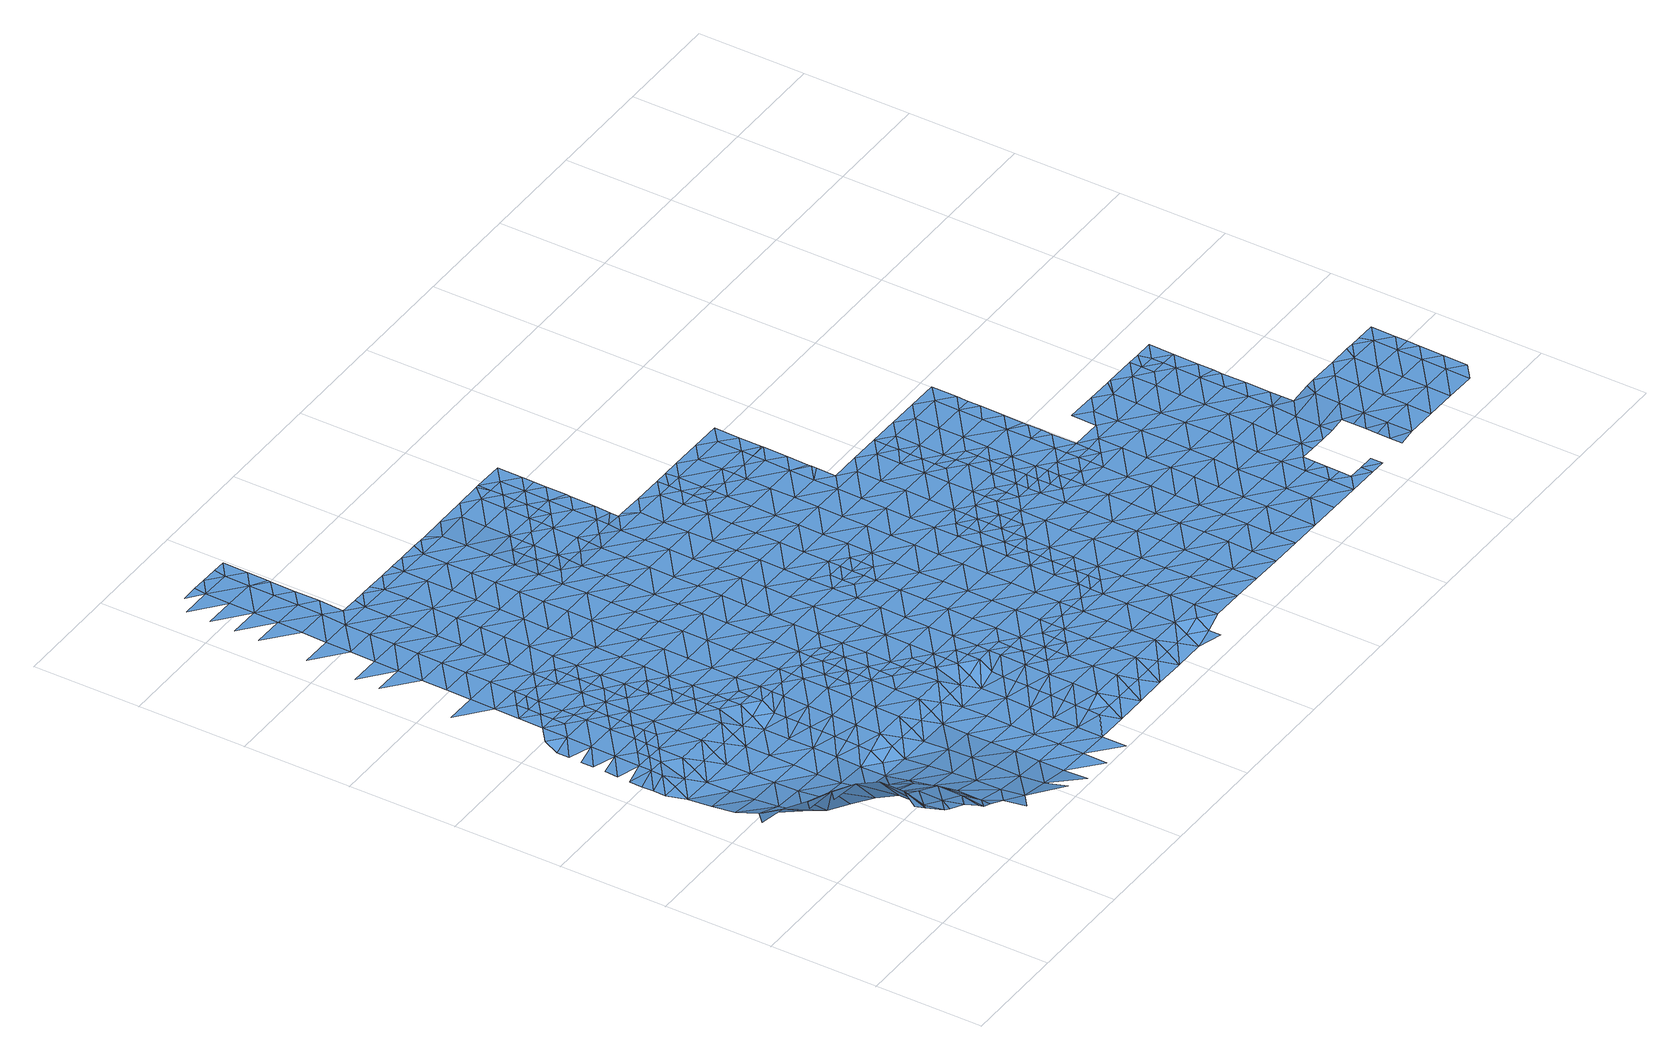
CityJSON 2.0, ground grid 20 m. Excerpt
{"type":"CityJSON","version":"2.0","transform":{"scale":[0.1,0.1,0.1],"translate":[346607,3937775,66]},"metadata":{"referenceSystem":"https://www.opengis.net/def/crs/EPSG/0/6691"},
"CityObjects":{
"waterbody1":{"type":"WaterBody","attributes":{"name":"8","class":"1140","function":"1","WaterBodyRiverFloodingRiskAttribute.description":"4","WaterBodyRiverFloodingRiskAttribute.rankOrg":"1","WaterBodyRiverFloodingRiskAttribute.adminType":"2","WaterBodyRiverFloodingRiskAttribute.scale":"L1"},"geometry":[{"type":"MultiSurface","lod":"1","boundaries":[[[0,1,2]],[[3,4,2]],[[1,3,2]],[[5,6,7]],[[4,8,7]],[[9,10,5]],[[11,5,7]],[[8,4,3]],[[3,1,12]],[[11,7,8]],[[13,9,5]],[[11,14,5]],[[15,16,17]],[[13,17,9]],[[18,19,12]],[[3,12,19]],[[20,11,8]],[[5,14,13]],[[17,21,15]],[[8,3,22]],[[3,19,22]],[[15,23,24]],[[11,25,14]],[[17,13,21]],[[20,8,22]],[[19,18,26]],[[24,27,28]],[[15,21,23]],[[29,30,31]],[[11,20,25]],[[28,32,31]],[[13,14,33]],[[24,23,27]],[[31,34,29]],[[35,20,22]],[[19,26,36]],[[33,14,25]],[[22,19,35]],[[37,36,26]],[[21,13,38]],[[28,27,32]],[[32,39,31]],[[35,19,36]],[[20,40,25]],[[13,33,38]],[[35,40,20]],[[23,21,41]],[[34,31,39]],[[23,42,27]],[[25,43,33]],[[21,38,41]],[[27,42,32]],[[36,37,44]],[[45,34,39]],[[46,35,36]],[[23,41,42]],[[32,47,39]],[[25,40,43]],[[36,44,46]],[[38,33,48]],[[45,39,49]],[[46,50,35]],[[35,51,40]],[[33,43,48]],[[52,49,39]],[[32,42,47]],[[44,53,46]],[[41,38,54]],[[38,48,54]],[[53,55,46]],[[39,47,52]],[[42,41,56]],[[35,50,51]],[[43,40,57]],[[43,58,48]],[[41,54,56]],[[59,49,52]],[[55,60,46]],[[46,60,50]],[[47,42,61]],[[40,51,57]],[[48,62,54]],[[55,63,64]],[[42,56,61]],[[52,65,59]],[[66,51,50]],[[43,57,58]],[[60,66,50]],[[60,55,64]],[[47,61,67]],[[52,47,68]],[[69,57,51]],[[68,47,67]],[[48,58,62]],[[56,54,70]],[[65,52,68]],[[71,58,57]],[[69,51,66]],[[54,62,70]],[[61,72,67]],[[61,56,72]],[[73,65,68]],[[58,74,62]],[[60,75,66]],[[71,57,69]],[[64,76,77]],[[60,64,75]],[[56,70,72]],[[71,78,58]],[[75,64,77]],[[79,80,62]],[[62,80,70]],[[58,78,74]],[[79,62,74]],[[81,82,67]],[[73,68,83]],[[67,72,81]],[[68,67,82]],[[80,84,70]],[[84,85,70]],[[86,71,69]],[[68,82,83]],[[72,70,85]],[[66,75,87]],[[69,66,88]],[[89,74,78]],[[88,66,87]],[[86,78,71]],[[90,91,72]],[[72,85,90]],[[81,72,91]],[[92,83,82]],[[93,82,81]],[[94,93,81]],[[89,78,95]],[[94,81,91]],[[69,88,86]],[[77,96,97]],[[75,77,98]],[[99,92,82]],[[98,77,97]],[[93,99,82]],[[78,100,95]],[[100,78,86]],[[87,75,101]],[[92,99,102]],[[101,75,98]],[[88,87,101]],[[103,86,88]],[[104,95,100]],[[105,88,101]],[[106,100,86]],[[100,107,104]],[[98,97,108]],[[109,101,98]],[[103,88,105]],[[103,106,86]],[[97,110,108]],[[109,98,108]],[[107,100,106]],[[105,101,111]],[[112,103,105]],[[111,101,109]],[[113,107,106]],[[114,109,108]],[[115,106,103]],[[112,105,111]],[[112,115,103]],[[106,116,113]],[[109,117,111]],[[108,118,114]],[[114,117,109]],[[119,116,106]],[[115,119,106]],[[117,120,111]],[[111,121,112]],[[122,115,112]],[[123,116,119]],[[121,111,120]],[[121,122,112]],[[122,119,115]],[[117,114,124]],[[125,126,117]],[[117,124,125]],[[120,117,126]],[[123,119,127]],[[124,114,128]],[[122,129,119]],[[130,131,120]],[[120,131,121]],[[130,120,126]],[[119,129,127]],[[132,124,128]],[[133,134,121]],[[121,134,122]],[[133,121,131]],[[135,132,128]],[[136,127,129]],[[137,129,122]],[[138,137,122]],[[138,122,134]],[[139,136,129]],[[140,139,129]],[[140,129,137]],[[135,128,141]],[[142,135,141]],[[142,141,143]],[[144,143,141]],[[145,143,144]],[[146,145,144]],[[146,144,147]],[[148,146,147]],[[149,148,147]],[[149,147,150]],[[151,149,150]],[[152,151,150]],[[150,153,152]],[[152,154,151]]]}]},
"waterbody2":{"type":"WaterBody","attributes":{"name":"8","class":"1140","function":"1","WaterBodyRiverFloodingRiskAttribute.description":"4","WaterBodyRiverFloodingRiskAttribute.rankOrg":"2","WaterBodyRiverFloodingRiskAttribute.adminType":"2","WaterBodyRiverFloodingRiskAttribute.scale":"L1"},"geometry":[{"type":"MultiSurface","lod":"1","boundaries":[[[155,156,157]],[[155,157,158]],[[159,160,158]],[[161,160,159]],[[157,162,158]],[[163,159,158]],[[164,165,166]],[[162,157,167]],[[162,163,158]],[[165,159,166]],[[168,169,166]],[[170,169,168]],[[171,170,168]],[[172,159,163]],[[171,168,173]],[[172,174,159]],[[175,168,166]],[[176,172,163]],[[166,159,174]],[[173,168,177]],[[178,179,173]],[[173,179,180]],[[176,181,172]],[[173,177,178]],[[166,174,175]],[[182,181,176]],[[177,168,175]],[[183,184,185]],[[186,174,172]],[[187,185,180]],[[181,186,172]],[[188,187,180]],[[180,179,188]],[[189,177,175]],[[190,175,174]],[[191,190,174]],[[191,174,186]],[[192,189,175]],[[193,185,187]],[[190,192,175]],[[185,194,183]],[[192,195,189]],[[196,193,187]],[[197,198,199]],[[183,200,201]],[[194,185,193]],[[202,199,201]],[[203,197,204]],[[196,205,193]],[[200,183,194]],[[202,201,200]],[[205,206,193]],[[207,204,197]],[[197,199,208]],[[209,210,211]],[[194,193,206]],[[208,199,202]],[[194,212,200]],[[213,210,204]],[[205,214,206]],[[215,216,217]],[[200,218,202]],[[197,208,207]],[[219,217,216]],[[194,206,212]],[[220,221,222]],[[223,219,216]],[[224,225,226]],[[214,227,206]],[[216,228,223]],[[202,229,208]],[[204,207,213]],[[230,223,228]],[[200,212,218]],[[231,221,232]],[[233,234,226]],[[211,210,235]],[[236,230,228]],[[215,237,216]],[[221,220,232]],[[238,207,208]],[[239,240,241]],[[235,210,213]],[[242,212,206]],[[243,227,244]],[[239,231,232]],[[241,231,239]],[[245,206,227]],[[243,236,228]],[[244,236,243]],[[225,246,226]],[[202,218,229]],[[247,248,233]],[[220,249,232]],[[225,211,246]],[[237,250,216]],[[245,242,206]],[[216,250,228]],[[246,211,235]],[[251,252,237]],[[238,208,229]],[[252,240,239]],[[251,240,252]],[[212,253,218]],[[245,227,243]],[[238,254,207]],[[255,256,247]],[[249,257,232]],[[232,257,239]],[[252,250,237]],[[213,207,254]],[[258,102,259]],[[260,229,218]],[[233,226,261]],[[213,262,235]],[[259,102,263]],[[249,258,259]],[[264,252,239]],[[226,246,261]],[[243,228,265]],[[233,266,247]],[[267,245,243]],[[259,257,249]],[[253,212,242]],[[265,228,250]],[[268,255,269]],[[257,264,239]],[[270,266,233]],[[262,213,254]],[[246,235,271]],[[272,271,235]],[[263,273,259]],[[247,266,255]],[[262,272,235]],[[233,261,270]],[[260,218,253]],[[260,274,229]],[[246,275,261]],[[245,276,242]],[[252,277,250]],[[278,254,238]],[[275,246,271]],[[243,265,267]],[[267,276,245]],[[238,229,274]],[[269,255,279]],[[273,280,259]],[[281,277,252]],[[259,280,257]],[[282,270,261]],[[275,282,261]],[[278,262,254]],[[252,264,281]],[[242,283,253]],[[284,255,266]],[[279,255,284]],[[265,250,277]],[[257,285,264]],[[282,286,270]],[[278,238,274]],[[271,272,287]],[[265,288,267]],[[262,289,272]],[[242,276,290]],[[266,270,286]],[[273,291,280]],[[283,242,290]],[[292,279,284]],[[293,284,266]],[[260,253,283]],[[288,265,277]],[[294,293,266]],[[257,280,285]],[[285,295,264]],[[294,266,286]],[[289,262,278]],[[287,272,296]],[[297,296,272]],[[291,298,280]],[[289,297,272]],[[299,300,267]],[[301,302,303]],[[274,260,304]],[[299,267,288]],[[293,305,284]],[[303,306,301]],[[281,264,307]],[[304,260,283]],[[276,267,300]],[[301,306,308]],[[292,284,305]],[[307,264,295]],[[298,309,280]],[[307,310,281]],[[311,302,301]],[[277,310,288]],[[278,274,312]],[[277,281,310]],[[312,274,304]],[[290,276,313]],[[308,314,301]],[[315,296,297]],[[285,280,309]],[[316,299,288]],[[285,317,295]],[[276,300,313]],[[318,278,312]],[[283,290,319]],[[320,321,322]],[[323,315,297]],[[298,324,309]],[[289,278,325]],[[311,301,326]],[[327,307,295]],[[317,285,309]],[[301,314,326]],[[322,328,314]],[[316,288,310]],[[297,289,325]],[[290,313,319]],[[278,318,325]],[[304,283,329]],[[330,323,297]],[[324,331,309]],[[322,321,328]],[[332,326,314]],[[325,330,297]],[[300,299,333]],[[327,295,317]],[[333,299,316]],[[334,313,300]],[[283,319,329]],[[333,335,300]],[[314,328,332]],[[321,336,328]],[[312,304,337]],[[312,338,318]],[[331,339,309]],[[332,340,326]],[[310,341,316]],[[309,342,317]],[[343,326,340]],[[313,334,319]],[[307,327,344]],[[310,307,341]],[[304,329,337]],[[330,345,323]],[[331,343,340]],[[336,346,328]],[[318,347,325]],[[341,307,344]],[[348,349,350]],[[340,339,331]],[[317,342,327]],[[328,351,332]],[[352,350,349]],[[300,335,334]],[[319,353,329]],[[336,352,349]],[[312,337,338]],[[349,346,336]],[[332,351,340]],[[333,316,354]],[[355,335,333]],[[309,339,342]],[[327,356,344]],[[354,316,341]],[[347,318,338]],[[330,325,347]],[[345,330,357]],[[348,358,349]],[[319,334,353]],[[351,328,346]],[[353,359,329]],[[360,357,330]],[[340,361,339]],[[362,341,344]],[[337,329,359]],[[351,361,340]],[[355,333,354]],[[327,342,356]],[[356,363,344]],[[337,364,338]],[[330,347,360]],[[365,139,366]],[[334,335,367]],[[365,368,358]],[[369,349,358]],[[341,362,354]],[[361,370,339]],[[339,371,342]],[[334,372,353]],[[364,337,359]],[[338,373,347]],[[335,355,367]],[[369,374,349]],[[360,375,357]],[[365,366,368]],[[370,371,339]],[[353,376,359]],[[346,349,374]],[[344,363,362]],[[369,358,368]],[[354,377,355]],[[366,378,368]],[[347,379,360]],[[334,367,372]],[[372,380,353]],[[351,346,374]],[[338,364,373]],[[373,379,347]],[[356,342,371]],[[381,382,383]],[[384,375,360]],[[385,386,359]],[[383,387,381]],[[353,380,376]],[[385,359,376]],[[374,388,351]],[[377,354,362]],[[389,367,355]],[[381,387,390]],[[356,391,363]],[[364,359,386]],[[392,369,368]],[[388,393,351]],[[393,370,361]],[[379,394,360]],[[395,373,364]],[[396,391,356]],[[397,389,355]],[[392,368,378]],[[396,356,371]],[[398,395,364]],[[399,382,381]],[[400,382,399]],[[401,362,363]],[[361,351,393]],[[397,355,377]],[[364,386,398]],[[360,394,384]],[[378,400,399]],[[390,402,381]],[[403,376,380]],[[404,371,370]],[[372,367,389]],[[405,399,381]],[[392,378,399]],[[362,401,377]],[[393,404,370]],[[406,379,373]],[[407,405,381]],[[372,408,380]],[[384,394,409]],[[381,402,407]],[[410,411,369]],[[406,373,395]],[[380,412,403]],[[374,411,388]],[[369,392,410]],[[374,369,411]],[[363,391,401]],[[377,413,397]],[[372,389,408]],[[414,406,395]],[[406,415,379]],[[396,371,416]],[[379,417,394]],[[418,399,405]],[[399,419,392]],[[396,420,391]],[[380,421,412]],[[409,394,422]],[[388,423,393]],[[424,389,397]],[[371,404,416]],[[415,417,379]],[[416,420,396]],[[421,380,408]],[[377,401,413]],[[413,425,397]],[[419,410,392]],[[417,422,394]],[[423,404,393]],[[426,388,411]],[[424,408,389]],[[427,401,391]],[[414,428,406]],[[429,416,404]],[[405,430,418]],[[419,399,418]],[[431,411,410]],[[432,412,421]],[[388,426,423]],[[419,431,410]],[[433,391,420]],[[434,429,404]],[[401,427,413]],[[397,425,424]],[[428,435,406]],[[430,436,418]],[[437,438,416]],[[416,438,420]],[[406,439,415]],[[437,416,429]],[[427,391,433]],[[440,425,413]],[[421,408,441]],[[431,442,411]],[[404,423,434]],[[432,421,443]],[[441,408,424]],[[427,440,413]],[[444,417,415]],[[441,445,421]],[[426,411,442]],[[446,423,426]],[[447,433,420]],[[438,447,420]],[[422,417,448]],[[428,449,435]],[[439,406,435]],[[450,429,434]],[[451,424,425]],[[440,452,425]],[[443,421,445]],[[419,418,453]],[[418,436,453]],[[419,454,431]],[[455,453,436]],[[446,426,442]],[[423,456,434]],[[452,451,425]],[[457,427,433]],[[449,458,435]],[[444,415,439]],[[417,444,448]],[[434,459,450]],[[460,442,431]],[[461,443,445]],[[454,419,453]],[[438,462,447]],[[458,463,435]],[[464,457,433]],[[457,440,427]],[[441,424,451]],[[454,460,431]],[[463,465,435]],[[466,459,434]],[[423,446,456]],[[441,467,445]],[[433,447,464]],[[455,468,453]],[[439,435,465]],[[469,461,445]],[[470,447,462]],[[442,471,446]],[[472,473,439]],[[440,474,452]],[[434,456,466]],[[472,439,465]],[[457,474,440]],[[475,469,445]],[[476,454,453]],[[444,439,473]],[[441,451,467]],[[467,475,445]],[[448,444,477]],[[478,479,459]],[[480,464,447]],[[481,442,460]],[[446,471,456]],[[473,482,444]],[[470,480,447]],[[476,453,468]],[[466,478,459]],[[482,477,444]],[[483,451,452]],[[479,478,470]],[[474,484,452]],[[471,442,481]],[[485,460,454]],[[484,483,452]],[[483,467,451]],[[478,480,470]],[[469,475,486]],[[471,487,456]],[[488,477,482]],[[456,489,466]],[[476,468,490]],[[491,485,454]],[[485,481,460]],[[491,454,476]],[[492,493,464]],[[493,474,457]],[[466,489,478]],[[464,480,492]],[[457,464,493]],[[490,494,476]],[[486,475,495]],[[496,484,474]],[[456,487,489]],[[481,497,471]],[[498,467,483]],[[494,490,499]],[[494,500,476]],[[475,467,501]],[[491,476,500]],[[502,481,485]],[[503,483,484]],[[496,474,493]],[[504,485,491]],[[478,489,505]],[[480,478,506]],[[467,498,501]],[[507,504,491]],[[496,503,484]],[[495,475,501]],[[507,491,500]],[[497,481,502]],[[487,471,497]],[[506,478,505]],[[492,480,506]],[[508,493,492]],[[509,502,485]],[[498,483,510]],[[511,509,485]],[[503,512,483]],[[511,485,504]],[[513,501,498]],[[514,508,492]],[[508,496,493]],[[515,513,498]],[[489,516,505]],[[515,498,510]],[[514,492,506]],[[517,495,501]],[[487,497,518]],[[489,487,516]],[[519,497,502]],[[510,483,512]],[[520,519,502]],[[520,502,509]],[[516,487,518]],[[521,517,501]],[[522,506,505]],[[521,501,513]],[[523,510,512]],[[524,497,519]],[[525,522,505]],[[522,514,506]],[[518,497,524]],[[526,512,503]],[[525,505,516]],[[496,508,527]],[[503,496,526]],[[528,523,512]],[[529,530,518]],[[529,518,524]],[[526,496,527]],[[516,518,530]],[[514,531,508]],[[524,519,532]],[[532,519,533]],[[534,525,516]],[[535,524,532]],[[508,531,527]],[[514,522,536]],[[528,512,537]],[[512,526,537]],[[533,538,532]],[[516,530,534]],[[539,534,530]],[[514,536,531]],[[540,526,527]],[[534,541,525]],[[532,542,535]],[[525,543,522]],[[544,528,537]],[[545,542,532]],[[532,538,545]],[[546,540,527]],[[546,527,531]],[[526,540,537]],[[547,544,537]],[[539,548,534]],[[536,522,543]],[[525,541,543]],[[543,549,536]],[[540,550,537]],[[548,551,534]],[[549,552,536]],[[546,531,553]],[[531,536,552]],[[547,537,550]],[[546,554,540]],[[555,554,546]],[[531,552,553]],[[556,543,541]],[[546,553,555]],[[541,534,557]],[[558,547,550]],[[548,559,551]],[[560,561,540]],[[557,556,541]],[[556,549,543]],[[540,561,550]],[[560,540,554]],[[534,551,557]],[[562,558,550]],[[552,563,553]],[[559,564,551]],[[561,562,550]],[[556,565,549]],[[564,566,551]],[[567,568,569]],[[552,549,570]],[[564,567,569]],[[568,571,569]],[[569,566,564]],[[556,557,572]],[[549,565,570]],[[557,551,573]],[[563,552,570]],[[572,574,556]],[[574,575,556]],[[551,566,573]],[[565,556,575]],[[572,557,573]],[[569,571,576]],[[575,577,565]],[[576,571,578]],[[576,579,569]],[[577,580,565]],[[565,580,570]],[[566,569,579]],[[581,572,573]],[[563,570,582]],[[583,584,566]],[[585,582,570]],[[566,579,583]],[[585,570,580]],[[573,566,584]],[[586,581,573]],[[586,573,584]],[[581,586,587]]]}]},
"waterbody3":{"type":"WaterBody","attributes":{"name":"8","class":"1140","function":"1","WaterBodyRiverFloodingRiskAttribute.description":"4","WaterBodyRiverFloodingRiskAttribute.rankOrg":"3","WaterBodyRiverFloodingRiskAttribute.adminType":"2","WaterBodyRiverFloodingRiskAttribute.scale":"L1"},"geometry":[{"type":"MultiSurface","lod":"1","boundaries":[[[34,167,588]],[[167,157,588]],[[30,29,588]],[[589,30,588]],[[221,231,590]],[[223,230,591]],[[244,592,236]],[[593,591,594]],[[594,205,196]],[[227,214,592]],[[196,188,594]],[[196,187,188]],[[188,179,594]],[[179,593,594]],[[178,593,179]],[[195,591,593]],[[195,192,595]],[[596,190,191]],[[597,217,596]],[[595,591,195]],[[591,595,223]],[[219,223,595]],[[251,597,240]],[[241,598,231]],[[590,598,599]],[[599,186,181]],[[176,163,162]],[[157,589,588]],[[258,600,102]],[[258,220,600]],[[258,249,220]],[[598,590,231]],[[222,221,590]],[[222,590,601]],[[601,590,602]],[[590,599,602]],[[602,599,182]],[[181,182,599]],[[603,182,176]],[[176,162,603]],[[162,167,603]],[[604,603,167]],[[600,92,102]],[[220,222,600]],[[604,605,603]],[[600,222,83]],[[601,83,222]],[[602,605,601]],[[602,182,603]],[[604,167,34]],[[602,603,605]],[[59,605,49]],[[604,34,45]],[[73,83,601]],[[59,65,605]],[[65,601,605]],[[601,65,73]],[[604,49,605]],[[45,49,604]],[[29,34,588]],[[230,236,591]],[[592,591,236]],[[591,592,594]],[[594,592,205]],[[214,205,592]],[[244,227,592]],[[83,92,600]],[[178,177,189]],[[178,189,593]],[[189,195,593]],[[192,190,595]],[[596,595,190]],[[217,595,596]],[[217,219,595]],[[215,217,597]],[[156,589,157]],[[191,186,596]],[[596,186,599]],[[598,596,599]],[[598,597,596]],[[240,597,598]],[[241,240,598]],[[251,237,597]],[[597,237,215]]]}]},
"waterbody4":{"type":"WaterBody","attributes":{"name":"8","class":"1140","function":"1","WaterBodyRiverFloodingRiskAttribute.description":"4","WaterBodyRiverFloodingRiskAttribute.rankOrg":"3","WaterBodyRiverFloodingRiskAttribute.adminType":"2","WaterBodyRiverFloodingRiskAttribute.scale":"L1"},"geometry":[{"type":"MultiSurface","lod":"1","boundaries":[[[606,302,298]],[[311,326,607]],[[607,326,343]],[[343,324,607]],[[343,331,324]],[[324,298,607]],[[291,273,606]],[[608,606,273]],[[608,609,606]],[[609,608,93]],[[99,93,608]],[[99,263,102]],[[303,302,610]],[[611,358,348]],[[612,127,350]],[[610,613,306]],[[365,611,139]],[[610,306,303]],[[606,610,302]],[[94,91,609]],[[609,91,614]],[[609,614,610]],[[610,614,613]],[[90,85,614]],[[85,615,614]],[[84,80,615]],[[79,616,80]],[[79,89,616]],[[74,89,79]],[[104,107,617]],[[611,136,139]],[[306,613,618]],[[611,350,127]],[[348,350,611]],[[85,84,615]],[[107,619,617]],[[619,620,617]],[[616,617,620]],[[616,95,617]],[[615,616,620]],[[613,615,620]],[[613,620,618]],[[618,620,621]],[[621,320,618]],[[365,358,611]],[[127,136,611]],[[619,107,113]],[[620,619,621]],[[621,622,320]],[[618,320,322]],[[308,306,618]],[[311,607,302]],[[302,607,298]],[[606,298,291]],[[608,273,263]],[[322,314,618]],[[609,93,94]],[[263,99,608]],[[123,612,116]],[[91,90,614]],[[321,320,622]],[[352,336,321]],[[352,321,622]],[[350,352,622]],[[350,622,612]],[[610,606,609]],[[619,612,621]],[[123,127,612]],[[116,612,619]],[[113,116,619]],[[618,314,308]],[[613,614,615]],[[616,615,80]],[[89,95,616]],[[95,104,617]],[[621,612,622]]]}]},
"waterbody5":{"type":"WaterBody","attributes":{"name":"8","class":"1140","function":"1","WaterBodyRiverFloodingRiskAttribute.description":"4","WaterBodyRiverFloodingRiskAttribute.rankOrg":"3","WaterBodyRiverFloodingRiskAttribute.adminType":"2","WaterBodyRiverFloodingRiskAttribute.scale":"L1"},"geometry":[{"type":"MultiSurface","lod":"1","boundaries":[[[124,132,125]],[[126,125,623]],[[125,132,623]],[[130,624,131]],[[624,126,623]],[[130,126,624]],[[132,135,623]],[[133,625,134]],[[625,131,624]],[[133,131,625]],[[626,624,623]],[[627,623,135]],[[628,137,138]],[[628,134,625]],[[138,134,628]],[[627,626,623]],[[629,137,628]],[[140,137,629]],[[140,366,139]],[[627,135,142]],[[625,624,626]],[[628,625,387]],[[366,140,629]],[[382,629,628]],[[142,143,627]],[[383,382,628]],[[383,628,387]],[[387,625,630]],[[400,366,629]],[[625,626,630]],[[631,626,627]],[[400,629,382]],[[390,387,630]],[[378,366,400]],[[627,143,631]],[[626,632,630]],[[145,631,143]],[[390,630,402]],[[626,631,632]],[[145,146,631]],[[402,630,633]],[[630,632,633]],[[634,631,146]],[[407,635,405]],[[635,402,633]],[[407,402,635]],[[632,631,634]],[[636,633,632]],[[430,405,635]],[[634,146,148]],[[637,635,633]],[[636,632,634]],[[148,149,634]],[[430,635,436]],[[638,436,635]],[[633,636,637]],[[638,635,637]],[[639,634,149]],[[636,634,639]],[[455,436,638]],[[639,149,151]],[[640,638,637]],[[636,639,641]],[[637,636,640]],[[468,455,638]],[[151,154,639]],[[636,641,640]],[[154,642,639]],[[643,154,152]],[[468,638,644]],[[639,645,641]],[[638,640,644]],[[642,645,639]],[[643,642,154]],[[641,645,640]],[[490,468,644]],[[499,490,644]],[[646,642,643]],[[644,640,647]],[[640,645,647]],[[644,648,499]],[[644,647,648]],[[645,642,649]],[[645,650,647]],[[642,646,649]],[[649,650,645]],[[494,499,651]],[[499,648,651]],[[500,494,651]],[[652,504,507]],[[652,500,651]],[[507,500,652]],[[653,649,646]],[[648,647,654]],[[648,655,651]],[[647,650,654]],[[656,509,511]],[[656,504,652]],[[511,504,656]],[[653,657,649]],[[648,654,655]],[[651,658,652]],[[659,509,656]],[[520,509,659]],[[650,649,657]],[[519,520,659]],[[651,655,660]],[[533,519,659]],[[654,650,661]],[[656,652,658]],[[651,660,658]],[[650,657,661]],[[661,662,654]],[[663,530,529]],[[529,524,663]],[[655,654,662]],[[663,524,535]],[[653,664,657]],[[665,660,655]],[[533,659,538]],[[662,666,655]],[[667,538,659]],[[656,658,668]],[[659,656,667]],[[539,530,663]],[[535,542,663]],[[656,668,667]],[[663,548,539]],[[669,662,661]],[[542,548,663]],[[658,660,665]],[[670,657,664]],[[655,666,665]],[[658,671,668]],[[661,657,669]],[[667,672,538]],[[545,672,542]],[[545,538,672]],[[669,657,670]],[[673,666,662]],[[669,674,662]],[[672,675,542]],[[658,665,671]],[[542,675,548]],[[673,665,666]],[[664,676,670]],[[667,668,677]],[[678,672,667]],[[668,671,677]],[[559,548,675]],[[679,671,665]],[[662,674,673]],[[678,667,677]],[[670,680,669]],[[675,672,568]],[[567,559,675]],[[678,681,672]],[[680,674,669]],[[682,670,676]],[[679,665,673]],[[675,568,567]],[[567,564,559]],[[679,683,671]],[[568,672,681]],[[671,684,677]],[[680,670,682]],[[674,685,673]],[[677,684,678]],[[571,568,681]],[[686,681,678]],[[687,682,676]],[[685,674,680]],[[671,683,684]],[[688,686,678]],[[578,571,681]],[[679,673,689]],[[690,578,681]],[[690,681,686]],[[689,673,685]],[[678,684,688]],[[691,692,682]],[[692,685,680]],[[691,682,687]],[[693,679,689]],[[680,682,692]],[[683,679,694]],[[695,686,688]],[[696,689,685]],[[694,679,693]],[[684,683,694]],[[697,688,684]],[[688,698,695]],[[699,693,689]],[[697,684,694]],[[687,700,691]],[[685,692,696]],[[697,701,688]],[[691,700,692]],[[702,689,696]],[[698,688,701]],[[699,689,702]],[[687,703,700]],[[694,693,704]],[[705,698,701]],[[696,692,706]],[[704,693,699]],[[697,694,704]],[[692,700,706]],[[704,707,697]],[[697,708,701]],[[701,709,705]],[[710,700,703]],[[696,706,711]],[[702,696,712]],[[702,713,699]],[[712,713,702]],[[708,697,707]],[[701,708,709]],[[696,711,712]],[[699,713,704]],[[710,714,700]],[[706,700,714]],[[715,707,704]],[[714,716,706]],[[717,718,719]],[[719,709,717]],[[709,708,717]],[[711,706,720]],[[721,714,710]],[[704,713,715]],[[707,722,708]],[[712,711,720]],[[706,716,720]],[[723,721,710]],[[724,707,715]],[[712,725,713]],[[726,727,714]],[[714,727,716]],[[718,717,728]],[[714,721,726]],[[729,725,712]],[[725,715,713]],[[722,707,724]],[[717,708,722]],[[712,720,729]],[[727,730,716]],[[730,731,716]],[[716,731,720]],[[732,721,723]],[[733,724,715]],[[734,717,722]],[[725,735,715]],[[728,717,734]],[[731,736,720]],[[733,722,724]],[[720,736,729]],[[723,737,732]],[[738,728,734]],[[739,728,738]],[[733,715,735]],[[740,732,737]],[[729,741,725]],[[731,742,736]],[[743,741,729]],[[734,722,744]],[[745,739,738]],[[746,735,725]],[[744,722,733]],[[729,736,743]],[[742,747,736]],[[735,746,733]],[[748,734,744]],[[749,745,738]],[[738,734,749]],[[725,741,746]],[[734,748,749]],[[736,747,750]],[[744,733,751]],[[751,733,746]],[[743,736,752]],[[743,753,741]],[[744,754,748]],[[749,755,745]],[[747,756,750]],[[752,736,750]],[[744,751,757]],[[758,759,760]],[[756,761,750]],[[746,741,753]],[[754,744,757]],[[754,762,748]],[[743,752,753]],[[746,763,751]],[[764,758,760]],[[765,758,764]],[[755,749,766]],[[749,748,762]],[[767,765,764]],[[749,762,766]],[[763,746,753]],[[750,768,752]],[[769,767,770]],[[767,764,770]],[[761,769,770]],[[752,771,753]],[[772,768,750]],[[750,761,772]],[[751,763,773]],[[757,751,774]],[[775,763,753]],[[761,770,772]],[[762,776,766]],[[777,753,771]],[[774,751,773]],[[764,760,778]],[[771,752,768]],[[775,753,777]],[[762,754,779]],[[754,757,780]],[[778,760,781]],[[779,782,762]],[[770,764,778]],[[782,776,762]],[[780,757,774]],[[783,763,775]],[[773,763,783]],[[778,784,770]],[[770,785,772]],[[779,754,780]],[[786,771,768]],[[784,785,770]],[[774,773,787]],[[773,783,787]],[[788,779,780]],[[789,780,774]],[[790,774,787]],[[791,778,781]],[[786,768,792]],[[768,772,793]],[[774,790,789]],[[780,794,788]],[[793,772,785]],[[792,768,793]],[[780,789,794]],[[791,781,795]],[[784,778,791]],[[796,785,784]],[[793,797,792]],[[798,793,785]],[[784,791,799]],[[800,791,795]],[[784,799,796]],[[798,785,796]],[[797,793,798]],[[791,801,799]],[[800,795,802]],[[803,796,799]],[[801,791,800]],[[797,798,804]],[[802,805,800]],[[803,799,801]],[[803,806,796]],[[804,798,807]],[[798,796,806]],[[808,801,800]],[[805,808,800]],[[807,798,806]],[[809,803,801]],[[801,808,809]],[[810,807,806]],[[811,806,803]],[[812,811,803]],[[812,803,809]],[[810,806,813]],[[813,806,811]]]}]},
"waterbody6":{"type":"WaterBody","attributes":{"name":"8","class":"1140","function":"1","WaterBodyRiverFloodingRiskAttribute.description":"4","WaterBodyRiverFloodingRiskAttribute.rankOrg":"3","WaterBodyRiverFloodingRiskAttribute.adminType":"2","WaterBodyRiverFloodingRiskAttribute.scale":"L1"},"geometry":[{"type":"MultiSurface","lod":"1","boundaries":[[[814,815,428]],[[449,428,815]],[[412,816,817]],[[818,819,820]],[[385,376,817]],[[398,386,814]],[[814,428,414]],[[820,488,818]],[[815,458,449]],[[821,819,822]],[[823,824,825]],[[824,823,826]],[[463,458,823]],[[473,472,822]],[[822,818,473]],[[472,465,822]],[[465,463,823]],[[816,827,815]],[[822,465,823]],[[827,443,461]],[[816,443,827]],[[815,817,816]],[[376,403,817]],[[488,482,818]],[[414,395,814]],[[814,395,398]],[[403,412,817]],[[818,822,819]],[[412,432,816]],[[432,443,816]],[[825,821,822]],[[823,825,822]],[[386,385,817]],[[386,817,814]],[[817,815,814]],[[818,482,473]],[[828,826,823]],[[828,823,458]],[[828,458,815]],[[815,827,828]],[[829,826,828]],[[828,827,829]],[[830,461,469]],[[461,830,827]],[[827,830,829]]]}]},
"waterbody7":{"type":"WaterBody","attributes":{"name":"8","class":"1140","function":"1","WaterBodyRiverFloodingRiskAttribute.description":"4","WaterBodyRiverFloodingRiskAttribute.rankOrg":"3","WaterBodyRiverFloodingRiskAttribute.adminType":"2","WaterBodyRiverFloodingRiskAttribute.scale":"L1"},"geometry":[{"type":"MultiSurface","lod":"1","boundaries":[[[450,459,831]],[[470,462,831]],[[437,450,831]],[[459,479,831]],[[450,437,429]],[[437,462,438]],[[462,437,831]],[[479,470,831]]]}]},
"waterbody8":{"type":"WaterBody","attributes":{"name":"8","class":"1140","function":"1","WaterBodyRiverFloodingRiskAttribute.description":"4","WaterBodyRiverFloodingRiskAttribute.rankOrg":"3","WaterBodyRiverFloodingRiskAttribute.adminType":"2","WaterBodyRiverFloodingRiskAttribute.scale":"L1"},"geometry":[{"type":"MultiSurface","lod":"1","boundaries":[[[832,833,834]],[[544,547,835]],[[833,832,836]],[[837,835,547]],[[515,510,523]],[[521,838,839]],[[517,521,839]],[[515,523,840]],[[835,841,838]],[[839,838,842]],[[842,838,841]],[[840,513,515]],[[523,528,840]],[[837,547,558]],[[834,837,843]],[[841,836,842]],[[558,843,837]],[[843,558,562]],[[835,528,544]],[[834,833,837]],[[835,840,528]],[[835,838,840]],[[838,513,840]],[[521,513,838]],[[841,833,836]],[[841,837,833]],[[837,841,835]]]}]},
"waterbody9":{"type":"WaterBody","attributes":{"name":"8","class":"1140","function":"1","WaterBodyRiverFloodingRiskAttribute.description":"4","WaterBodyRiverFloodingRiskAttribute.rankOrg":"2","WaterBodyRiverFloodingRiskAttribute.adminType":"2","WaterBodyRiverFloodingRiskAttribute.scale":"L1"},"geometry":[{"type":"MultiSurface","lod":"1","boundaries":[[[844,698,705]],[[844,845,698]],[[698,845,846]],[[695,698,846]],[[846,686,695]],[[690,686,846]],[[690,847,578]],[[847,690,846]],[[845,847,846]],[[848,845,844]],[[719,848,844]],[[844,709,719]],[[705,709,844]],[[848,719,718]]]}]},
"waterbody10":{"type":"WaterBody","attributes":{"name":"8","class":"1140","function":"1","WaterBodyRiverFloodingRiskAttribute.description":"4","WaterBodyRiverFloodingRiskAttribute.rankOrg":"3","WaterBodyRiverFloodingRiskAttribute.adminType":"2","WaterBodyRiverFloodingRiskAttribute.scale":"L1"},"geometry":[{"type":"MultiSurface","lod":"1","boundaries":[[[849,578,847]],[[850,851,852]],[[853,850,852]],[[850,853,854]],[[587,855,854]],[[856,587,854]],[[581,587,856]],[[586,584,855]],[[855,584,857]],[[855,857,858]],[[858,857,859]],[[582,860,861]],[[585,860,582]],[[860,585,580]],[[860,580,862]],[[577,862,580]],[[575,574,856]],[[856,862,575]],[[577,575,862]],[[859,857,863]],[[863,857,849]],[[863,849,845]],[[856,854,853]],[[583,579,857]],[[579,576,849]],[[864,865,852]],[[864,852,851]],[[866,852,865]],[[866,853,852]],[[850,854,867]],[[862,856,853]],[[574,581,856]],[[587,586,855]],[[584,583,857]],[[858,854,855]],[[718,868,863]],[[868,859,863]],[[579,849,857]],[[847,845,849]],[[848,718,863]],[[868,869,859]],[[862,866,860]],[[862,853,866]],[[574,572,581]],[[848,863,845]],[[870,859,869]],[[858,859,870]],[[871,858,870]],[[858,871,872]],[[854,858,867]],[[867,858,872]],[[867,872,873]],[[867,873,850]],[[850,873,874]],[[576,578,849]],[[850,874,851]],[[866,865,861]],[[866,861,860]]]}]},
"waterbody11":{"type":"WaterBody","attributes":{"name":"8","class":"1140","function":"1","WaterBodyRiverFloodingRiskAttribute.description":"4","WaterBodyRiverFloodingRiskAttribute.rankOrg":"4","WaterBodyRiverFloodingRiskAttribute.adminType":"2","WaterBodyRiverFloodingRiskAttribute.scale":"L1"},"geometry":[{"type":"MultiSurface","lod":"1","boundaries":[[[788,782,779]],[[776,782,875]],[[875,782,876]],[[788,794,876]],[[876,794,877]],[[877,875,876]],[[788,876,782]]]}]}
},
"vertices":[
[45,81,175],[77,81,151],[49,104,193],[106,103,130],[50,151,193],[52,243,135],[23,220,147],[51,197,170],[107,150,130],[53,289,96],[24,267,109],[108,196,106],[134,80,112],[109,288,43],[108,242,75],[54,382,34],[26,359,43],[53,336,62],[148,80,105],[163,103,103],[164,195,82],[110,335,22],[164,149,103],[111,381,12],[55,428,17],[165,241,56],[191,79,87],[112,427,7],[56,474,10],[57,544,20],[29,544,20],[57,520,5],[112,473,5],[166,287,28],[85,543,19],[220,148,78],[219,102,78],[232,78,59],[167,334,14],[113,519,4],[221,194,64],[168,380,8],[168,426,6],[222,240,43],[247,78,48],[114,543,19],[276,101,33],[169,472,5],[223,286,15],[142,542,19],[277,147,33],[278,193,24],[170,518,4],[267,78,40],[223,333,8],[304,77,24],[224,379,6],[278,239,15],[279,285,5],[170,542,19],[333,100,18],[225,425,6],[280,332,4],[303,31,32],[332,53,26],[199,541,19],[333,146,18],[226,471,5],[227,517,4],[334,192,14],[281,378,5],[335,238,9],[282,424,4],[227,541,19],[308,308,4],[389,99,10],[388,6,28],[389,52,15],[336,284,4],[308,331,19],[309,354,19],[282,470,3],[283,517,3],[255,540,19],[309,377,20],[310,400,19],[392,237,6],[390,145,10],[391,191,9],[336,308,19],[310,424,19],[310,447,19],[284,540,19],[311,493,19],[311,470,19],[365,307,19],[444,5,8],[445,51,5],[446,98,4],[311,516,19],[392,283,4],[447,144,4],[312,539,34],[448,236,2],[393,307,19],[448,190,3],[449,283,2],[421,306,18],[502,50,3],[503,97,3],[501,4,3],[503,143,3],[504,189,2],[450,306,18],[558,49,1],[505,235,2],[478,305,18],[559,96,1],[558,3,1],[506,282,1],[560,142,1],[561,188,2],[562,234,3],[506,305,18],[587,72,18],[588,95,18],[588,118,18],[534,304,18],[615,48,1],[562,281,3],[588,141,18],[589,165,18],[615,72,18],[589,188,18],[590,211,18],[644,71,18],[563,304,19],[590,257,18],[590,234,18],[591,303,34],[591,280,19],[672,48,1],[672,71,18],[700,70,18],[728,47,3],[729,70,18],[757,69,19],[785,46,3],[785,69,19],[814,68,19],[842,45,4],[842,68,19],[870,44,19],[870,21,19],[870,67,34],
[30,613,20],[29,590,20],[58,590,34],[58,613,34],[59,659,34],[30,636,21],[31,660,21],[87,612,34],[87,635,34],[31,706,21],[31,683,21],[60,705,34],[86,589,34],[61,751,34],[32,729,21],[32,752,21],[33,775,34],[116,658,34],[61,798,34],[116,704,34],[117,751,34],[115,635,34],[89,774,34],[90,797,34],[90,820,34],[62,844,34],[144,658,34],[144,634,34],[64,936,34],[7,937,34],[63,890,34],[144,681,34],[91,867,34],[91,843,34],[118,774,34],[145,727,34],[145,704,34],[146,750,34],[120,889,34],[120,935,34],[146,773,34],[119,866,34],[66,1075,34],[10,1076,34],[65,1029,34],[121,982,34],[65,983,34],[122,1028,34],[10,1122,34],[67,1121,34],[148,866,34],[176,888,34],[124,1120,34],[123,1074,34],[12,1215,34],[68,1167,34],[69,1214,34],[177,934,34],[124,1166,34],[176,865,34],[230,725,34],[231,749,34],[202,726,34],[178,981,34],[202,749,34],[284,586,34],[256,609,34],[256,586,34],[203,772,34],[13,1307,36],[69,1260,36],[70,1306,36],[204,865,34],[231,795,34],[179,1027,34],[203,795,34],[257,633,34],[285,609,34],[71,1352,36],[14,1353,36],[125,1213,34],[203,818,34],[258,725,34],[179,1073,34],[286,655,34],[258,679,34],[257,656,34],[234,933,34],[232,841,34],[204,842,34],[233,887,34],[126,1259,36],[72,1399,36],[15,1400,36],[313,585,34],[287,748,34],[258,702,34],[286,701,34],[234,980,34],[180,1119,34],[73,1445,36],[16,1446,36],[341,608,34],[312,562,34],[341,562,34],[235,1026,34],[127,1305,36],[181,1166,34],[340,539,34],[342,654,34],[288,794,34],[128,1398,36],[289,840,34],[45,1468,36],[76,1468,36],[128,1351,36],[154,1235,35],[182,1212,34],[369,538,34],[236,1072,34],[155,1282,36],[290,886,34],[344,747,34],[237,1118,34],[101,1467,36],[397,561,34],[343,700,34],[155,1328,36],[291,979,34],[129,1444,36],[398,607,34],[156,1374,36],[189,1235,34],[345,793,34],[238,1165,34],[290,932,34],[397,538,34],[134,1467,36],[157,1420,36],[156,1380,36],[399,653,34],[211,1234,34],[238,1211,34],[425,537,34],[345,839,34],[346,885,34],[452,467,34],[424,491,34],[424,468,34],[292,1025,34],[158,1466,36],[424,445,34],[400,699,34],[452,444,34],[454,560,34],[400,746,34],[453,490,34],[293,1071,34],[347,931,34],[480,444,34],[232,1234,34],[401,792,34],[455,606,34],[294,1117,34],[348,978,34],[479,398,34],[508,397,34],[480,421,34],[267,1233,34],[453,537,34],[294,1164,34],[481,490,34],[455,652,34],[508,420,34],[349,1024,34],[295,1210,34],[482,536,34],[509,466,34],[402,838,34],[404,931,34],[403,884,34],[536,397,34],[349,1070,34],[350,1116,34],[511,559,34],[510,513,34],[457,745,34],[511,605,34],[481,513,34],[456,698,34],[297,1233,34],[565,419,34],[351,1163,34],[564,350,34],[564,373,34],[535,350,34],[566,465,34],[536,373,34],[404,977,34],[458,791,34],[459,837,34],[512,651,34],[324,1232,34],[592,349,34],[405,1023,34],[352,1209,34],[566,512,34],[514,744,34],[513,697,34],[406,1069,34],[592,326,34],[619,303,34],[459,883,34],[620,326,34],[621,372,34],[567,558,34],[568,604,34],[460,930,34],[407,1115,34],[621,418,34],[362,1232,34],[433,999,34],[515,790,34],[648,302,34],[408,1162,34],[461,976,34],[675,232,34],[647,256,34],[647,233,34],[380,1231,34],[434,1022,36],[434,1046,36],[646,210,34],[622,464,34],[516,882,34],[674,209,34],[570,697,34],[676,325,34],[623,511,34],[408,1208,34],[435,1092,36],[569,650,34],[515,836,34],[434,1069,36],[676,279,34],[647,279,34],[570,743,34],[703,209,34],[461,999,36],[624,557,34],[704,255,34],[463,1114,37],[703,232,34],[517,929,34],[392,1231,34],[677,371,34],[678,417,34],[490,998,36],[571,789,34],[463,1091,37],[464,1161,37],[625,603,34],[465,1207,37],[732,278,34],[733,324,34],[625,649,34],[518,975,34],[437,1230,36],[680,510,34],[573,881,34],[572,835,34],[679,463,34],[627,742,34],[491,1091,37],[653,580,34],[732,255,34],[734,370,34],[518,998,36],[626,696,34],[680,556,34],[520,1113,37],[760,254,34],[653,603,34],[653,626,34],[521,1160,37],[628,788,34],[574,928,34],[735,416,34],[546,997,36],[522,1206,37],[574,974,34],[736,463,34],[682,648,34],[494,1229,37],[520,1090,37],[681,579,34],[629,880,34],[629,834,34],[789,277,34],[790,323,34],[789,254,34],[736,509,34],[684,741,34],[548,1090,37],[709,579,34],[791,369,34],[575,997,36],[682,625,34],[548,1113,37],[683,695,34],[549,1136,37],[737,555,34],[630,927,34],[817,253,34],[603,996,35],[710,625,34],[792,462,34],[549,1159,37],[550,1182,37],[684,787,34],[631,973,34],[846,276,34],[544,1229,37],[738,601,34],[710,602,34],[739,647,34],[791,415,34],[550,1205,37],[686,879,34],[685,833,34],[847,368,34],[612,996,35],[793,508,34],[550,1229,37],[794,554,34],[845,253,34],[846,322,34],[739,694,34],[740,740,34],[874,275,34],[660,995,34],[741,786,34],[849,461,34],[687,926,34],[874,252,34],[874,298,34],[688,972,34],[848,414,34],[742,832,34],[875,345,34],[795,600,34],[795,646,34],[875,321,34],[797,739,34],[876,391,34],[715,902,34],[876,368,34],[743,878,34],[716,948,34],[796,693,34],[715,925,34],[850,553,34],[716,994,34],[850,507,34],[877,437,34],[876,414,34],[716,971,34],[852,645,34],[743,902,34],[878,483,34],[851,599,34],[798,831,34],[798,785,34],[771,901,34],[878,506,34],[878,529,34],[854,738,34],[905,460,34],[905,436,34],[907,552,34],[906,483,34],[853,692,34],[799,877,34],[933,436,34],[907,529,34],[855,830,34],[908,598,34],[934,482,34],[909,644,34],[800,901,34],[934,459,34],[854,784,34],[828,900,34],[935,528,34],[909,691,34],[856,877,34],[964,551,34],[910,737,34],[882,760,34],[883,807,34],[883,798,34],[965,643,34],[964,597,34],[856,900,34],[963,528,34],[883,814,34],[884,853,34],[885,899,34],[939,760,34],[992,527,34],[966,690,34],[1020,550,34],[991,504,34],[991,481,34],[1019,504,34],[967,736,34],[1019,481,34],[993,620,34],[1021,596,34],[994,643,34],[994,666,34],[1048,503,34],[994,689,34],[1047,480,34],[1048,526,34],[995,712,34],[1021,619,34],[996,759,34],[1049,550,34],[1049,573,34],[995,735,34],[1049,596,34],[1050,619,34],
[57,567,34],[29,567,21],[228,610,34],[175,796,34],[175,842,34],[118,797,34],[119,843,34],[174,750,34],[173,703,34],[230,702,34],[229,656,34],[172,657,34],[284,563,34],[227,564,34],[171,611,34],[115,612,34],[114,566,34],[171,565,34],
[396,515,34],[453,514,34],[340,516,34],[339,469,34],[396,468,34],[563,327,34],[507,328,34],[395,422,34],[338,423,34],[337,377,34],[337,331,34],[393,330,34],[452,421,34],[450,329,34],[394,376,34],[451,375,34],[507,374,34],
[616,95,34],[617,141,34],[617,187,34],[673,140,34],[673,94,34],[618,233,34],[619,280,34],[674,186,34],[729,93,34],[730,139,34],[731,185,34],[786,92,34],[732,231,34],[787,138,34],[787,184,34],[788,230,34],[842,91,34],[844,183,34],[843,137,34],[899,90,34],[898,44,34],[845,229,34],[900,136,34],[955,43,34],[901,182,34],[901,229,34],[956,89,34],[957,135,34],[902,275,34],[903,321,34],[1012,42,34],[957,181,34],[958,228,34],[904,367,34],[1012,88,34],[960,320,34],[905,413,34],[959,274,34],[1013,134,34],[1014,180,34],[906,506,34],[1068,41,34],[1016,273,34],[1015,227,34],[961,412,34],[960,366,34],[1070,133,34],[1069,87,34],[1016,319,34],[962,459,34],[1071,226,34],[1071,179,34],[963,505,34],[1125,40,34],[1017,365,34],[1018,411,34],[1072,272,34],[1126,132,34],[1019,458,34],[1126,86,34],[1073,318,34],[1074,364,34],[1127,178,34],[1047,434,34],[1181,39,34],[1075,410,34],[1128,225,34],[1047,457,34],[1182,85,34],[1183,131,34],[1129,271,34],[1130,317,34],[1075,434,34],[1184,177,34],[1130,363,34],[1103,433,34],[1185,270,36],[1239,84,34],[1131,409,34],[1185,224,34],[1238,38,34],[1186,316,36],[1132,433,34],[1240,130,34],[1187,362,36],[1188,409,36],[1160,432,35],[1295,37,34],[1241,176,34],[1241,223,34],[1242,269,36],[1296,83,34],[1243,315,36],[1296,129,34],[1189,455,36],[1161,478,35],[1160,455,35],[1297,175,34],[1323,59,34],[1244,408,36],[1351,36,34],[1244,361,36],[1299,268,36],[1324,83,34],[1324,106,34],[1217,477,36],[1298,222,34],[1325,129,34],[1325,152,34],[1352,59,34],[1300,360,36],[1245,454,36],[1300,314,36],[1354,174,34],[1380,35,34],[1246,500,36],[1218,524,36],[1380,58,34],[1355,267,36],[1353,151,34],[1355,221,34],[1301,407,36],[1275,523,36],[1356,313,36],[1382,151,34],[1302,453,36],[1303,499,36],[1410,174,34],[1357,359,36],[1411,220,34],[1412,266,36],[1359,452,36],[1323,522,36],[1410,150,34],[1358,406,36],[1437,57,39],[1436,34,39],[1465,34,44],[1438,150,39],[1359,498,36],[1413,312,36],[1465,80,44],[1437,81,39],[1331,522,36],[1438,104,39],[1468,219,44],[1438,127,39],[1466,126,44],[1440,242,38],[1467,173,44],[1414,358,36],[1414,405,36],[1441,289,36],[1388,521,36],[1440,265,37],[1522,79,44],[1387,474,36],[1415,451,36],[1521,33,44],[1388,498,36],[1442,335,36],[1523,125,44],[1524,172,44],[1480,242,42],[1442,381,36],[1416,474,36],[1443,427,36],[1443,396,36],[1579,78,44],[1497,241,44],[1525,218,44],[1444,473,36],[1578,32,44],[1580,171,44],[1553,240,44],[1581,217,44],[1580,124,44],[1635,77,44],[1636,123,44],[1635,31,44],[1637,170,44],[1595,240,44],[1663,54,44],[1638,216,44],[1610,239,44],[1664,100,44],[1665,146,44],[1631,239,44],[1666,192,44],[1665,169,44],[1666,238,44],
[463,1068,37],[519,1067,37],[518,1021,37],[462,1022,37],[578,1205,37],[606,1181,37],[607,1228,37],[606,1159,37],[578,1159,37],[577,1112,37],[605,1097,37],[605,1135,37],[605,1089,37],[575,1020,37],[576,1066,37],[604,1043,37],[603,1012,36],
[681,602,34],
[886,992,34],[858,969,34],[885,945,34],[800,924,34],[830,993,34],[857,923,34],[744,971,34],[741,994,34],[743,925,34],[801,970,34],[773,994,34],[885,902,34],
[1132,456,34],[1104,479,34],[1075,457,34],[1076,480,34],[1132,479,34],
[1076,503,34],[1136,687,34],[1165,709,34],[1137,733,34],[1079,688,34],[1079,642,34],[1078,595,34],[1022,643,34],[1077,549,34],[1134,594,34],[1134,548,34],[1023,735,34],[1052,758,34],[1023,689,34],[1133,502,34],[1165,756,34],[1109,757,34],[1080,734,34],[1135,641,34],[1161,525,34],[1162,545,34],[1162,571,34],[1162,582,34],[1163,617,34],[1164,663,34],[1164,686,34],
[1410,520,36],[1416,497,36],[1445,520,36]
]}
